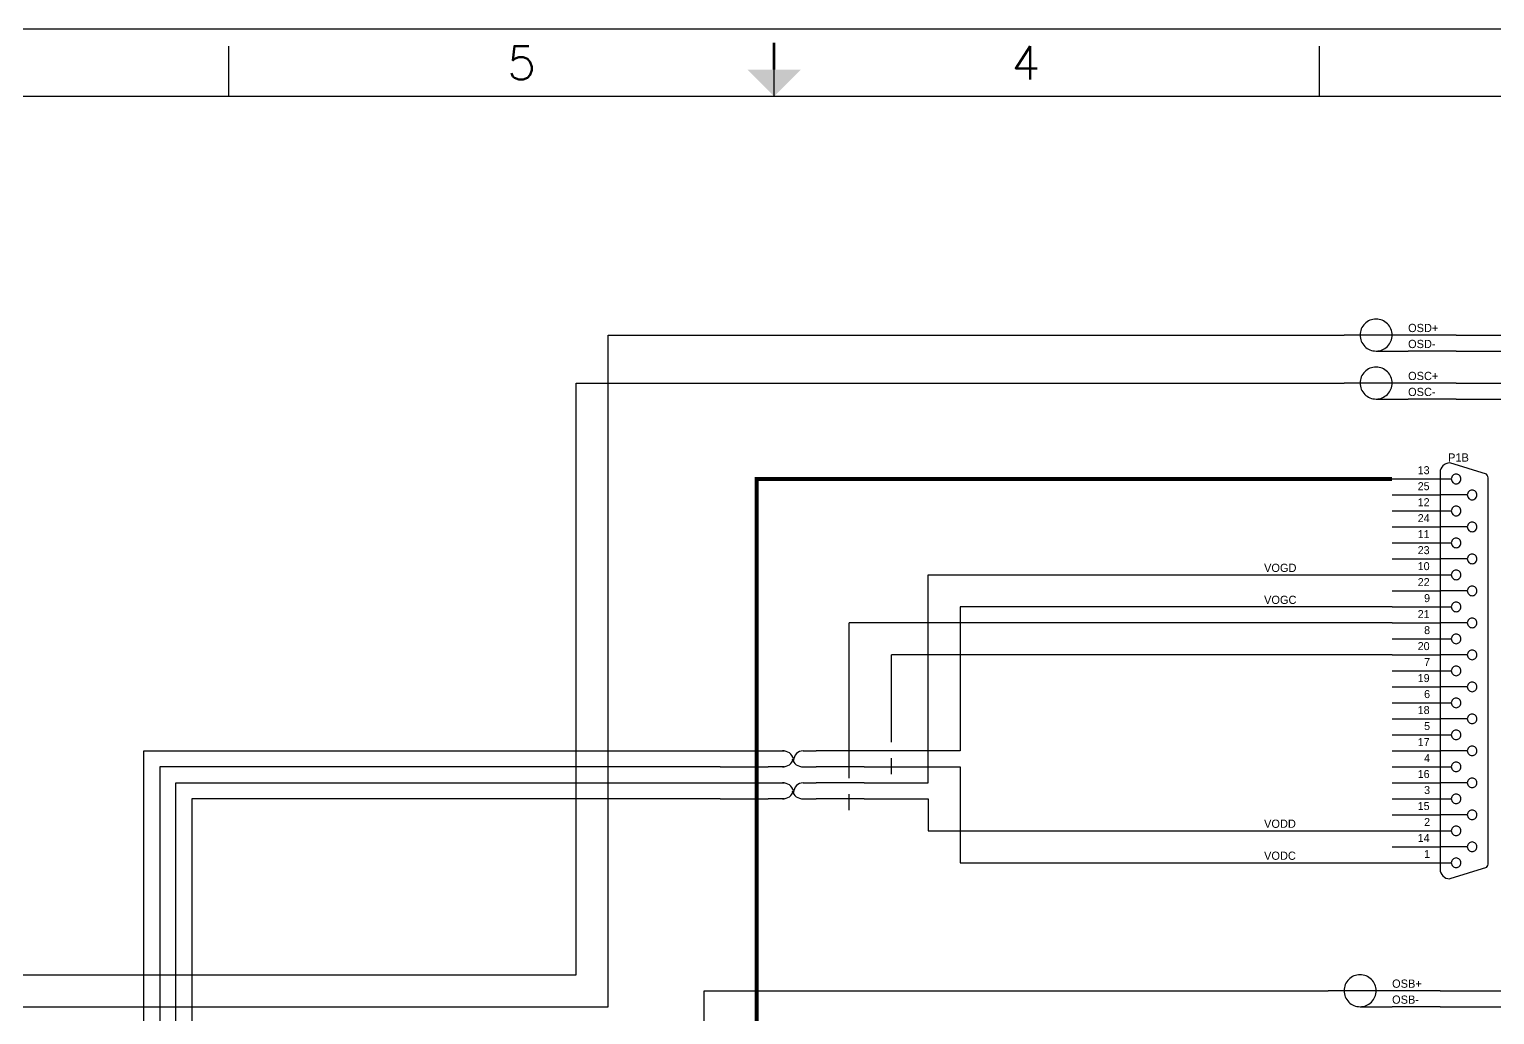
# Model space of a CAD drawing. Extents: x -3.1 to 39.9, y -12.3 to 16.6.
# Drawn here: x 5.88 to 15.04, y 10.45 to 16.61 of the extents above; entities that cross this region are included whole.
import ezdxf
from ezdxf.enums import TextEntityAlignment as Align

# ---------------------------------------------------------------- set-up
doc = ezdxf.new("R2010")
doc.units = 0
doc.header["$LTSCALE"] = 0.35
doc.header["$MEASUREMENT"] = 0
doc.linetypes.add('HIDDEN', pattern=[0.375, 0.25, -0.125])
for name, color, linetype in [('COMMENTS', 7, 'Continuous'), ('PARTS', 7, 'Continuous'), ('PARTTEXT', 7, 'Continuous'), ('SHEET', 5, 'Continuous'), ('WIRE', 7, 'Continuous')]:
    doc.layers.add(name, color=color, linetype=linetype)
doc.styles.add('Roman', font='romans')

msp = doc.modelspace()

# ---------------------------------------------------------------- linework, layer by layer
for p, q in [((14.8, 14.7), (15.1927, 14.7)), ((14.8, 14.6), (15.2785, 14.6)), ((14.8, 14.4), (15.2469, 14.4)), ((14.8, 14.3), (15.3326, 14.3)), ((11.0064, 11.964), (11.0064, 12.9)), ((14.4, 12.9), (11.0064, 12.9)), ((11.2711, 12.1878), (11.2711, 12.7)), ((14.4, 12.7), (11.2711, 12.7)), ((10.1, 8.6), (10.1, 10.6)), ((14.7, 10.6), (15.1744, 10.6)), ((14.7, 10.5), (15.2807, 10.5))]:
    msp.add_line(p, q)
at = {"linetype": 'HIDDEN'}
for p, q in [((11.2711, 11.9538), (11.2711, 12.1878)), ((11.0064, 11.73), (11.0064, 11.964))]:
    msp.add_line(p, q, dxfattribs=at)
at = {"lineweight": -3, "const_width": 0.025}
msp.add_lwpolyline([(11.5, 13.7999), (10.4291, 13.7999), (10.4291, 5.1889)], dxfattribs=at)
at = {"layer": 'PARTS'}
for p, q in [((13.8, 14.7), (14.1, 14.7)), ((14.8, 14.7), (14.5, 14.7)), ((14.8, 14.6), (14.5, 14.6)), ((13.8, 14.4), (14.1, 14.4)), ((14.8, 14.4), (14.5, 14.4)), ((14.8, 14.3), (14.5, 14.3)), ((14.4, 13.8), (14.7, 13.8)), ((14.4, 13.7), (14.7, 13.7)), ((14.4, 13.6), (14.7, 13.6)), ((14.4, 13.5), (14.7, 13.5)), ((14.4, 13.4), (14.7, 13.4)), ((14.4, 13.3), (14.7, 13.3)), ((14.4, 13.2), (14.7, 13.2)), ((14.4, 13.1), (14.7, 13.1)), ((14.4, 13), (14.7, 13)), ((14.4, 12.9), (14.7, 12.9)), ((14.4, 12.7), (14.7, 12.7)), ((14.4, 12.5), (14.7, 12.5)), ((14.4, 12.4), (14.7, 12.4)), ((14.4, 12.3), (14.7, 12.3)), ((14.4, 12.2), (14.7, 12.2)), ((10.2, 12.1), (10.5, 12.1)), ((11.1, 12.1), (10.8, 12.1)), ((14.4, 12.1), (14.7, 12.1)), ((10.2, 12), (10.5, 12)), ((11.1, 12), (10.8, 12)), ((14.4, 12), (14.7, 12)), ((10.2, 11.9), (10.5, 11.9)), ((11.1, 11.9), (10.8, 11.9)), ((14.4, 11.9), (14.7, 11.9)), ((10.2, 11.8), (10.5, 11.8)), ((11.1, 11.8), (10.8, 11.8)), ((14.4, 11.8), (14.7, 11.8)), ((14.4, 11.7), (14.7, 11.7)), ((14.4, 11.6), (14.7, 11.6)), ((14.4, 11.5), (14.7, 11.5)), ((14.4, 11.4), (14.7, 11.4)), ((13.7, 10.6), (14, 10.6)), ((14.7, 10.6), (14.4, 10.6)), ((14.7, 10.5), (14.4, 10.5))]:
    msp.add_line(p, q, dxfattribs=at)
for points in [[(14.4, 14.7, 0.0985), (14.3924, 14.7383, 0.0985), (14.3707, 14.7707, 0.0985), (14.3383, 14.7924, 0.0985), (14.3, 14.8, 0.0985), (14.2617, 14.7924, 0.0985), (14.2293, 14.7707, 0.0985), (14.2076, 14.7383, 0.0985), (14.2, 14.7, 0.0985), (14.2076, 14.6617, 0.0985), (14.2293, 14.6293, 0.0985), (14.2617, 14.6076, 0.0985), (14.3, 14.6, 0.0985), (14.3383, 14.6076, 0.0985), (14.3707, 14.6293, 0.0985), (14.3924, 14.6617, 0.0985)], [(14.4, 14.4, 0.0985), (14.3924, 14.4383, 0.0985), (14.3707, 14.4707, 0.0985), (14.3383, 14.4924, 0.0985), (14.3, 14.5, 0.0985), (14.2617, 14.4924, 0.0985), (14.2293, 14.4707, 0.0985), (14.2076, 14.4383, 0.0985), (14.2, 14.4, 0.0985), (14.2076, 14.3617, 0.0985), (14.2293, 14.3293, 0.0985), (14.2617, 14.3076, 0.0985), (14.3, 14.3, 0.0985), (14.3383, 14.3076, 0.0985), (14.3707, 14.3293, 0.0985), (14.3924, 14.3617, 0.0985)], [(14.83, 13.8, 0.0985), (14.8277, 13.8115, 0.0985), (14.8212, 13.8212, 0.0985), (14.8115, 13.8277, 0.0985), (14.8, 13.83, 0.0985), (14.7885, 13.8277, 0.0985), (14.7788, 13.8212, 0.0985), (14.7723, 13.8115, 0.0985), (14.77, 13.8, 0.0985), (14.7723, 13.7885, 0.0985), (14.7788, 13.7788, 0.0985), (14.7885, 13.7723, 0.0985), (14.8, 13.77, 0.0985), (14.8115, 13.7723, 0.0985), (14.8212, 13.7788, 0.0985), (14.8277, 13.7885, 0.0985)], [(14.93, 13.7, 0.0985), (14.9277, 13.7115, 0.0985), (14.9212, 13.7212, 0.0985), (14.9115, 13.7277, 0.0985), (14.9, 13.73, 0.0985), (14.8885, 13.7277, 0.0985), (14.8788, 13.7212, 0.0985), (14.8723, 13.7115, 0.0985), (14.87, 13.7, 0.0985), (14.8723, 13.6885, 0.0985), (14.8788, 13.6788, 0.0985), (14.8885, 13.6723, 0.0985), (14.9, 13.67, 0.0985), (14.9115, 13.6723, 0.0985), (14.9212, 13.6788, 0.0985), (14.9277, 13.6885, 0.0985)], [(14.83, 13.6, 0.0985), (14.8277, 13.6115, 0.0985), (14.8212, 13.6212, 0.0985), (14.8115, 13.6277, 0.0985), (14.8, 13.63, 0.0985), (14.7885, 13.6277, 0.0985), (14.7788, 13.6212, 0.0985), (14.7723, 13.6115, 0.0985), (14.77, 13.6, 0.0985), (14.7723, 13.5885, 0.0985), (14.7788, 13.5788, 0.0985), (14.7885, 13.5723, 0.0985), (14.8, 13.57, 0.0985), (14.8115, 13.5723, 0.0985), (14.8212, 13.5788, 0.0985), (14.8277, 13.5885, 0.0985)], [(14.93, 13.5, 0.0985), (14.9277, 13.5115, 0.0985), (14.9212, 13.5212, 0.0985), (14.9115, 13.5277, 0.0985), (14.9, 13.53, 0.0985), (14.8885, 13.5277, 0.0985), (14.8788, 13.5212, 0.0985), (14.8723, 13.5115, 0.0985), (14.87, 13.5, 0.0985), (14.8723, 13.4885, 0.0985), (14.8788, 13.4788, 0.0985), (14.8885, 13.4723, 0.0985), (14.9, 13.47, 0.0985), (14.9115, 13.4723, 0.0985), (14.9212, 13.4788, 0.0985), (14.9277, 13.4885, 0.0985)], [(14.83, 13.4, 0.0985), (14.8277, 13.4115, 0.0985), (14.8212, 13.4212, 0.0985), (14.8115, 13.4277, 0.0985), (14.8, 13.43, 0.0985), (14.7885, 13.4277, 0.0985), (14.7788, 13.4212, 0.0985), (14.7723, 13.4115, 0.0985), (14.77, 13.4, 0.0985), (14.7723, 13.3885, 0.0985), (14.7788, 13.3788, 0.0985), (14.7885, 13.3723, 0.0985), (14.8, 13.37, 0.0985), (14.8115, 13.3723, 0.0985), (14.8212, 13.3788, 0.0985), (14.8277, 13.3885, 0.0985)], [(14.93, 13.3, 0.0985), (14.9277, 13.3115, 0.0985), (14.9212, 13.3212, 0.0985), (14.9115, 13.3277, 0.0985), (14.9, 13.33, 0.0985), (14.8885, 13.3277, 0.0985), (14.8788, 13.3212, 0.0985), (14.8723, 13.3115, 0.0985), (14.87, 13.3, 0.0985), (14.8723, 13.2885, 0.0985), (14.8788, 13.2788, 0.0985), (14.8885, 13.2723, 0.0985), (14.9, 13.27, 0.0985), (14.9115, 13.2723, 0.0985), (14.9212, 13.2788, 0.0985), (14.9277, 13.2885, 0.0985)], [(14.83, 13.2, 0.0985), (14.8277, 13.2115, 0.0985), (14.8212, 13.2212, 0.0985), (14.8115, 13.2277, 0.0985), (14.8, 13.23, 0.0985), (14.7885, 13.2277, 0.0985), (14.7788, 13.2212, 0.0985), (14.7723, 13.2115, 0.0985), (14.77, 13.2, 0.0985), (14.7723, 13.1885, 0.0985), (14.7788, 13.1788, 0.0985), (14.7885, 13.1723, 0.0985), (14.8, 13.17, 0.0985), (14.8115, 13.1723, 0.0985), (14.8212, 13.1788, 0.0985), (14.8277, 13.1885, 0.0985)], [(14.93, 13.1, 0.0985), (14.9277, 13.1115, 0.0985), (14.9212, 13.1212, 0.0985), (14.9115, 13.1277, 0.0985), (14.9, 13.13, 0.0985), (14.8885, 13.1277, 0.0985), (14.8788, 13.1212, 0.0985), (14.8723, 13.1115, 0.0985), (14.87, 13.1, 0.0985), (14.8723, 13.0885, 0.0985), (14.8788, 13.0788, 0.0985), (14.8885, 13.0723, 0.0985), (14.9, 13.07, 0.0985), (14.9115, 13.0723, 0.0985), (14.9212, 13.0788, 0.0985), (14.9277, 13.0885, 0.0985)], [(14.83, 13, 0.0985), (14.8277, 13.0115, 0.0985), (14.8212, 13.0212, 0.0985), (14.8115, 13.0277, 0.0985), (14.8, 13.03, 0.0985), (14.7885, 13.0277, 0.0985), (14.7788, 13.0212, 0.0985), (14.7723, 13.0115, 0.0985), (14.77, 13, 0.0985), (14.7723, 12.9885, 0.0985), (14.7788, 12.9788, 0.0985), (14.7885, 12.9723, 0.0985), (14.8, 12.97, 0.0985), (14.8115, 12.9723, 0.0985), (14.8212, 12.9788, 0.0985), (14.8277, 12.9885, 0.0985)], [(14.93, 12.9, 0.0985), (14.9277, 12.9115, 0.0985), (14.9212, 12.9212, 0.0985), (14.9115, 12.9277, 0.0985), (14.9, 12.93, 0.0985), (14.8885, 12.9277, 0.0985), (14.8788, 12.9212, 0.0985), (14.8723, 12.9115, 0.0985), (14.87, 12.9, 0.0985), (14.8723, 12.8885, 0.0985), (14.8788, 12.8788, 0.0985), (14.8885, 12.8723, 0.0985), (14.9, 12.87, 0.0985), (14.9115, 12.8723, 0.0985), (14.9212, 12.8788, 0.0985), (14.9277, 12.8885, 0.0985)], [(14.83, 12.8, 0.0985), (14.8277, 12.8115, 0.0985), (14.8212, 12.8212, 0.0985), (14.8115, 12.8277, 0.0985), (14.8, 12.83, 0.0985), (14.7885, 12.8277, 0.0985), (14.7788, 12.8212, 0.0985), (14.7723, 12.8115, 0.0985), (14.77, 12.8, 0.0985), (14.7723, 12.7885, 0.0985), (14.7788, 12.7788, 0.0985), (14.7885, 12.7723, 0.0985), (14.8, 12.77, 0.0985), (14.8115, 12.7723, 0.0985), (14.8212, 12.7788, 0.0985), (14.8277, 12.7885, 0.0985)], [(14.93, 12.7, 0.0985), (14.9277, 12.7115, 0.0985), (14.9212, 12.7212, 0.0985), (14.9115, 12.7277, 0.0985), (14.9, 12.73, 0.0985), (14.8885, 12.7277, 0.0985), (14.8788, 12.7212, 0.0985), (14.8723, 12.7115, 0.0985), (14.87, 12.7, 0.0985), (14.8723, 12.6885, 0.0985), (14.8788, 12.6788, 0.0985), (14.8885, 12.6723, 0.0985), (14.9, 12.67, 0.0985), (14.9115, 12.6723, 0.0985), (14.9212, 12.6788, 0.0985), (14.9277, 12.6885, 0.0985)], [(14.83, 12.6, 0.0985), (14.8277, 12.6115, 0.0985), (14.8212, 12.6212, 0.0985), (14.8115, 12.6277, 0.0985), (14.8, 12.63, 0.0985), (14.7885, 12.6277, 0.0985), (14.7788, 12.6212, 0.0985), (14.7723, 12.6115, 0.0985), (14.77, 12.6, 0.0985), (14.7723, 12.5885, 0.0985), (14.7788, 12.5788, 0.0985), (14.7885, 12.5723, 0.0985), (14.8, 12.57, 0.0985), (14.8115, 12.5723, 0.0985), (14.8212, 12.5788, 0.0985), (14.8277, 12.5885, 0.0985)], [(14.93, 12.5, 0.0985), (14.9277, 12.5115, 0.0985), (14.9212, 12.5212, 0.0985), (14.9115, 12.5277, 0.0985), (14.9, 12.53, 0.0985), (14.8885, 12.5277, 0.0985), (14.8788, 12.5212, 0.0985), (14.8723, 12.5115, 0.0985), (14.87, 12.5, 0.0985), (14.8723, 12.4885, 0.0985), (14.8788, 12.4788, 0.0985), (14.8885, 12.4723, 0.0985), (14.9, 12.47, 0.0985), (14.9115, 12.4723, 0.0985), (14.9212, 12.4788, 0.0985), (14.9277, 12.4885, 0.0985)], [(14.83, 12.4, 0.0985), (14.8277, 12.4115, 0.0985), (14.8212, 12.4212, 0.0985), (14.8115, 12.4277, 0.0985), (14.8, 12.43, 0.0985), (14.7885, 12.4277, 0.0985), (14.7788, 12.4212, 0.0985), (14.7723, 12.4115, 0.0985), (14.77, 12.4, 0.0985), (14.7723, 12.3885, 0.0985), (14.7788, 12.3788, 0.0985), (14.7885, 12.3723, 0.0985), (14.8, 12.37, 0.0985), (14.8115, 12.3723, 0.0985), (14.8212, 12.3788, 0.0985), (14.8277, 12.3885, 0.0985)], [(14.93, 12.3, 0.0985), (14.9277, 12.3115, 0.0985), (14.9212, 12.3212, 0.0985), (14.9115, 12.3277, 0.0985), (14.9, 12.33, 0.0985), (14.8885, 12.3277, 0.0985), (14.8788, 12.3212, 0.0985), (14.8723, 12.3115, 0.0985), (14.87, 12.3, 0.0985), (14.8723, 12.2885, 0.0985), (14.8788, 12.2788, 0.0985), (14.8885, 12.2723, 0.0985), (14.9, 12.27, 0.0985), (14.9115, 12.2723, 0.0985), (14.9212, 12.2788, 0.0985), (14.9277, 12.2885, 0.0985)], [(14.83, 12.2, 0.0985), (14.8277, 12.2115, 0.0985), (14.8212, 12.2212, 0.0985), (14.8115, 12.2277, 0.0985), (14.8, 12.23, 0.0985), (14.7885, 12.2277, 0.0985), (14.7788, 12.2212, 0.0985), (14.7723, 12.2115, 0.0985), (14.77, 12.2, 0.0985), (14.7723, 12.1885, 0.0985), (14.7788, 12.1788, 0.0985), (14.7885, 12.1723, 0.0985), (14.8, 12.17, 0.0985), (14.8115, 12.1723, 0.0985), (14.8212, 12.1788, 0.0985), (14.8277, 12.1885, 0.0985)], [(14.93, 12.1, 0.0985), (14.9277, 12.1115, 0.0985), (14.9212, 12.1212, 0.0985), (14.9115, 12.1277, 0.0985), (14.9, 12.13, 0.0985), (14.8885, 12.1277, 0.0985), (14.8788, 12.1212, 0.0985), (14.8723, 12.1115, 0.0985), (14.87, 12.1, 0.0985), (14.8723, 12.0885, 0.0985), (14.8788, 12.0788, 0.0985), (14.8885, 12.0723, 0.0985), (14.9, 12.07, 0.0985), (14.9115, 12.0723, 0.0985), (14.9212, 12.0788, 0.0985), (14.9277, 12.0885, 0.0985)], [(14.83, 12, 0.0985), (14.8277, 12.0115, 0.0985), (14.8212, 12.0212, 0.0985), (14.8115, 12.0277, 0.0985), (14.8, 12.03, 0.0985), (14.7885, 12.0277, 0.0985), (14.7788, 12.0212, 0.0985), (14.7723, 12.0115, 0.0985), (14.77, 12, 0.0985), (14.7723, 11.9885, 0.0985), (14.7788, 11.9788, 0.0985), (14.7885, 11.9723, 0.0985), (14.8, 11.97, 0.0985), (14.8115, 11.9723, 0.0985), (14.8212, 11.9788, 0.0985), (14.8277, 11.9885, 0.0985)], [(14.93, 11.9, 0.0985), (14.9277, 11.9115, 0.0985), (14.9212, 11.9212, 0.0985), (14.9115, 11.9277, 0.0985), (14.9, 11.93, 0.0985), (14.8885, 11.9277, 0.0985), (14.8788, 11.9212, 0.0985), (14.8723, 11.9115, 0.0985), (14.87, 11.9, 0.0985), (14.8723, 11.8885, 0.0985), (14.8788, 11.8788, 0.0985), (14.8885, 11.8723, 0.0985), (14.9, 11.87, 0.0985), (14.9115, 11.8723, 0.0985), (14.9212, 11.8788, 0.0985), (14.9277, 11.8885, 0.0985)], [(14.83, 11.8, 0.0985), (14.8277, 11.8115, 0.0985), (14.8212, 11.8212, 0.0985), (14.8115, 11.8277, 0.0985), (14.8, 11.83, 0.0985), (14.7885, 11.8277, 0.0985), (14.7788, 11.8212, 0.0985), (14.7723, 11.8115, 0.0985), (14.77, 11.8, 0.0985), (14.7723, 11.7885, 0.0985), (14.7788, 11.7788, 0.0985), (14.7885, 11.7723, 0.0985), (14.8, 11.77, 0.0985), (14.8115, 11.7723, 0.0985), (14.8212, 11.7788, 0.0985), (14.8277, 11.7885, 0.0985)], [(14.93, 11.7, 0.0985), (14.9277, 11.7115, 0.0985), (14.9212, 11.7212, 0.0985), (14.9115, 11.7277, 0.0985), (14.9, 11.73, 0.0985), (14.8885, 11.7277, 0.0985), (14.8788, 11.7212, 0.0985), (14.8723, 11.7115, 0.0985), (14.87, 11.7, 0.0985), (14.8723, 11.6885, 0.0985), (14.8788, 11.6788, 0.0985), (14.8885, 11.6723, 0.0985), (14.9, 11.67, 0.0985), (14.9115, 11.6723, 0.0985), (14.9212, 11.6788, 0.0985), (14.9277, 11.6885, 0.0985)], [(14.83, 11.6, 0.0985), (14.8277, 11.6115, 0.0985), (14.8212, 11.6212, 0.0985), (14.8115, 11.6277, 0.0985), (14.8, 11.63, 0.0985), (14.7885, 11.6277, 0.0985), (14.7788, 11.6212, 0.0985), (14.7723, 11.6115, 0.0985), (14.77, 11.6, 0.0985), (14.7723, 11.5885, 0.0985), (14.7788, 11.5788, 0.0985), (14.7885, 11.5723, 0.0985), (14.8, 11.57, 0.0985), (14.8115, 11.5723, 0.0985), (14.8212, 11.5788, 0.0985), (14.8277, 11.5885, 0.0985)], [(14.93, 11.5, 0.0985), (14.9277, 11.5115, 0.0985), (14.9212, 11.5212, 0.0985), (14.9115, 11.5277, 0.0985), (14.9, 11.53, 0.0985), (14.8885, 11.5277, 0.0985), (14.8788, 11.5212, 0.0985), (14.8723, 11.5115, 0.0985), (14.87, 11.5, 0.0985), (14.8723, 11.4885, 0.0985), (14.8788, 11.4788, 0.0985), (14.8885, 11.4723, 0.0985), (14.9, 11.47, 0.0985), (14.9115, 11.4723, 0.0985), (14.9212, 11.4788, 0.0985), (14.9277, 11.4885, 0.0985)], [(14.83, 11.4, 0.0985), (14.8277, 11.4115, 0.0985), (14.8212, 11.4212, 0.0985), (14.8115, 11.4277, 0.0985), (14.8, 11.43, 0.0985), (14.7885, 11.4277, 0.0985), (14.7788, 11.4212, 0.0985), (14.7723, 11.4115, 0.0985), (14.77, 11.4, 0.0985), (14.7723, 11.3885, 0.0985), (14.7788, 11.3788, 0.0985), (14.7885, 11.3723, 0.0985), (14.8, 11.37, 0.0985), (14.8115, 11.3723, 0.0985), (14.8212, 11.3788, 0.0985), (14.8277, 11.3885, 0.0985)], [(14.3, 10.6, 0.0985), (14.2924, 10.6383, 0.0985), (14.2707, 10.6707, 0.0985), (14.2383, 10.6924, 0.0985), (14.2, 10.7, 0.0985), (14.1617, 10.6924, 0.0985), (14.1293, 10.6707, 0.0985), (14.1076, 10.6383, 0.0985), (14.1, 10.6, 0.0985), (14.1076, 10.5617, 0.0985), (14.1293, 10.5293, 0.0985), (14.1617, 10.5076, 0.0985), (14.2, 10.5, 0.0985), (14.2383, 10.5076, 0.0985), (14.2707, 10.5293, 0.0985), (14.2924, 10.5617, 0.0985)]]:
    msp.add_lwpolyline(points, format="xyb", close=True, dxfattribs=at)
for points in [[(14.5, 14.7), (14.1, 14.7)], [(14.3, 14.6), (14.5, 14.6)], [(14.5, 14.4), (14.1, 14.4)], [(14.3, 14.3), (14.5, 14.3)], [(14.7, 13.84), (14.7, 11.36)], [(14.99, 13.83), (14.76, 13.9)], [(14.7, 13.8), (14.77, 13.8)], [(15, 11.4), (15, 13.8)], [(14.87, 13.7), (14.7, 13.7)], [(14.7, 13.6), (14.77, 13.6)], [(14.87, 13.5), (14.7, 13.5)], [(14.7, 13.4), (14.77, 13.4)], [(14.87, 13.3), (14.7, 13.3)], [(14.7, 13.2), (14.77, 13.2)], [(14.87, 13.1), (14.7, 13.1)], [(14.7, 13), (14.77, 13)], [(14.87, 12.9), (14.7, 12.9)], [(14.4, 12.8), (14.77, 12.8)], [(14.87, 12.7), (14.7, 12.7)], [(14.4, 12.6), (14.77, 12.6)], [(14.87, 12.5), (14.7, 12.5)], [(14.7, 12.4), (14.77, 12.4)], [(14.87, 12.3), (14.7, 12.3)], [(14.7, 12.2), (14.77, 12.2)], [(10.5, 12.1), (10.6, 12.1)], [(10.72, 12.1), (10.8, 12.1)], [(14.87, 12.1), (14.7, 12.1)], [(10.6, 12), (10.5, 12)], [(10.72, 12), (10.8, 12)], [(14.7, 12), (14.77, 12)], [(10.5, 11.9), (10.6, 11.9)], [(10.72, 11.9), (10.8, 11.9)], [(14.87, 11.9), (14.7, 11.9)], [(10.6, 11.8), (10.5, 11.8)], [(10.72, 11.8), (10.8, 11.8)], [(14.7, 11.8), (14.77, 11.8)], [(14.87, 11.7), (14.7, 11.7)], [(14.7, 11.6), (14.77, 11.6)], [(14.87, 11.5), (14.7, 11.5)], [(14.7, 11.4), (14.77, 11.4)], [(14.99, 11.37), (14.76, 11.3)], [(14.4, 10.6), (14, 10.6)], [(14.2, 10.5), (14.4, 10.5)]]:
    msp.add_lwpolyline(points, dxfattribs=at)
for points in [[(14.76, 13.9, 0.4142), (14.7, 13.84)], [(15, 13.8, 0.1989), (14.99, 13.83)], [(10.66, 12.05, 0.3349), (10.59, 12.1)], [(10.72, 12.1, 0.4142), (10.66, 12.04)], [(10.59, 12, 0.3349), (10.66, 12.05)], [(10.65, 12.05, 0.3349), (10.72, 12)], [(10.66, 11.85, 0.3349), (10.59, 11.9)], [(10.59, 11.8, 0.3349), (10.66, 11.85)], [(10.65, 11.85, 0.3349), (10.72, 11.8)], [(10.72, 11.9, 0.4142), (10.66, 11.84)], [(14.7, 11.36, 0.4142), (14.76, 11.3)], [(14.99, 11.37, 0.1989), (15, 11.4)]]:
    msp.add_lwpolyline(points, format="xyb", dxfattribs=at)
at = {"layer": 'SHEET'}
for p, q in [((24.1706, 16.612), (-3.0945, 16.612)), ((7.1299, 16.1926), (7.1299, 16.5072)), ((10.538, 16.1926), (10.538, 16.5072)), ((13.9462, 16.1926), (13.9462, 16.5072)), ((23.3316, 16.1926), (-2.2556, 16.1926))]:
    msp.add_line(p, q, dxfattribs=at)
at = {"layer": 'SHEET', "const_width": 0.0168}
msp.add_lwpolyline([(10.538, 16.5281), (10.538, 16.3603)], dxfattribs=at)
at = {"layer": 'SHEET'}
msp.add_solid([(10.3702, 16.3603), (10.7058, 16.3603), (10.538, 16.1926)], dxfattribs=at)
at = {"layer": 'WIRE'}
for points in [[(9.5, 14.7), (13.8, 14.7)], [(9.5, 10.5), (9.5, 14.7)], [(9.3, 10.7), (9.3, 14.4)], [(9.3, 14.4), (13.8, 14.4)], [(11.4999, 13.2), (14.3999, 13.2)], [(11.5, 11.9), (11.5, 13.2)], [(14.3999, 13), (11.6999, 13)], [(11.7, 13), (11.7, 12.1)], [(6.6, 12.1), (10.2, 12.1)], [(6.6, 8.1), (6.6, 12.1)], [(11.7, 12.1), (11.1, 12.1)], [(10.2, 12), (6.7, 12)], [(6.7, 12), (6.7, 8)], [(11.1, 12), (11.7, 12)], [(11.7, 12), (11.7, 11.4)], [(6.8, 7.9), (6.8, 11.9)], [(6.8, 11.9), (10.2, 11.9)], [(11.1, 11.9), (11.5, 11.9)], [(10.2, 11.8), (6.9, 11.8)], [(6.9, 11.8), (6.9, 7.8)], [(11.1, 11.8), (11.5, 11.8)], [(11.5, 11.8), (11.5, 11.6)], [(11.5, 11.6), (14.4, 11.6)], [(11.7, 11.4), (14.4, 11.4)], [(3.3, 10.7), (9.3, 10.7)], [(10.1, 10.6), (13.7, 10.6)], [(2.8, 10.5), (9.5, 10.5)]]:
    msp.add_lwpolyline(points, dxfattribs=at)
at = {"layer": 'WIRE', "const_width": 0.025}
msp.add_lwpolyline([(11.5, 13.7999), (14.4, 13.7999)], dxfattribs=at)

# ---------------------------------------------------------------- texts
at = {"layer": 'COMMENTS', "lineweight": -3}
for s, p in [('OSD+', (14.5, 14.7186)), ('OSD-', (14.5, 14.6186)), ('OSC+', (14.5, 14.4186)), ('OSC-', (14.5, 14.3186)), ('VOGD', (13.5999, 13.2186)), ('VOGC', (13.5999, 13.0186)), ('VODD', (13.6, 11.6186)), ('VODC', (13.6, 11.4186)), ('OSB+', (14.4, 10.6186)), ('OSB-', (14.4, 10.5186))]:
    msp.add_text(s, height=0.0514, dxfattribs=at).set_placement(p)
at = {"layer": 'PARTS'}
for s, p in [('13', (14.56, 13.83)), ('25', (14.56, 13.73)), ('12', (14.56, 13.63)), ('24', (14.56, 13.53)), ('11', (14.56, 13.43)), ('23', (14.56, 13.33)), ('10', (14.56, 13.23)), ('22', (14.56, 13.13)), ('9', (14.6, 13.03)), ('21', (14.56, 12.93)), ('8', (14.6, 12.83)), ('20', (14.56, 12.73)), ('7', (14.6, 12.63)), ('19', (14.56, 12.53)), ('6', (14.6, 12.43)), ('18', (14.56, 12.33)), ('5', (14.6, 12.23)), ('17', (14.56, 12.13)), ('4', (14.6, 12.03)), ('16', (14.56, 11.93)), ('3', (14.6, 11.83)), ('15', (14.56, 11.73)), ('2', (14.6, 11.63)), ('14', (14.56, 11.53)), ('1', (14.6, 11.43))]:
    msp.add_text(s, height=0.05, dxfattribs=at).set_placement(p)
at = {"layer": 'PARTTEXT'}
msp.add_text('P1B', height=0.0514, dxfattribs=at).set_placement((14.75, 13.9086))
at = {"layer": 'SHEET', "style": 'Roman'}
for s, p in [('5', (8.96, 16.4023)), ('4', (12.111, 16.4023))]:
    msp.add_text(s, height=0.2097, dxfattribs=at).set_placement(p, align=Align.MIDDLE_CENTER)

doc.saveas('drawing.dxf')
